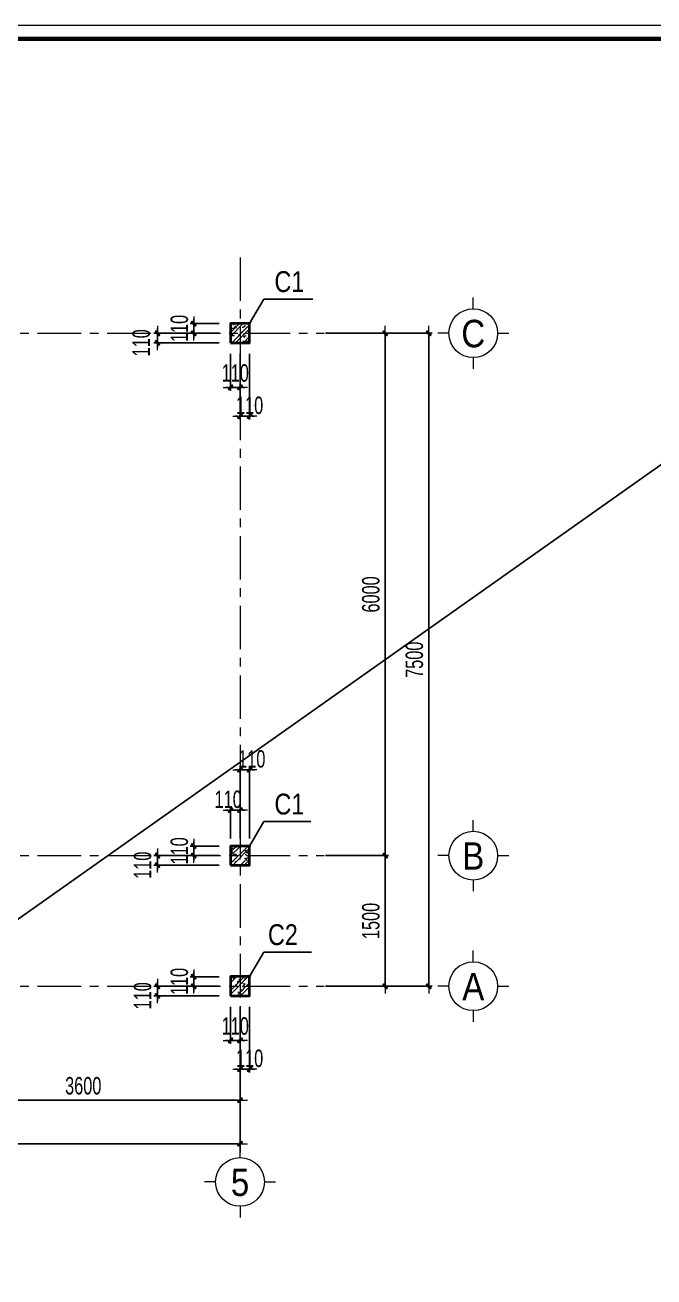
# Model space of a CAD drawing. Header units: millimetres. Extents: x -295047 to 263296, y -724756 to -308748.
# Drawn here: x -82944 to -75724, y -358984 to -344605 of the extents above; entities that cross this region are included whole.
import ezdxf
from ezdxf.enums import TextEntityAlignment as Align

# ---------------------------------------------------------------- set-up
doc = ezdxf.new("R2010")
doc.units = ezdxf.units.MM
doc.header["$MEASUREMENT"] = 0
doc.header["$PDMODE"] = 32
for name, pattern in [('CENTERX2', [4, 2.5, -0.5, 0.5, -0.5]), ('DASHDOT', [1, 0.5, -0.25, 0, -0.25]), ('HIDDEN', [0.375, 0.25, -0.125])]:
    doc.linetypes.add(name, pattern=pattern)
doc.layers.get('Defpoints').update_dxf_attribs({"color": 1})
doc.layers.add('KCS_Plotter', color=11, linetype='Continuous', plot=False)
for name, color, linetype, lineweight in [('Khungten_LCDI', 7, 'Continuous', 5), ('LC Dim', 8, 'Continuous', 18), ('LC Hatch', 252, 'Continuous', 9), ('LC ISO', 153, 'Continuous', 13), ('LC MANH DUT', 35, 'HIDDEN', 5), ('LC Net dam2', 6, 'Continuous', 40), ('LC Net manh', 219, 'Continuous', 5), ('LC Net thay', 7, 'Continuous', 25), ('LC Net truc', 79, 'DASHDOT', 13), ('LC Text1', 3, 'Continuous', 20)]:
    doc.layers.add(name, color=color, linetype=linetype, lineweight=lineweight)
doc.styles.add('HOATBIF', font='hoatbif.shx', dxfattribs={"width": 0.7})
doc.styles.add('Khungten', font='VHAVAN.TTF', dxfattribs={"width": 0.9, "height": 5000})
doc.styles.add('LC 1', font='VHAVANB.TTF')
doc.styles.add('T2', font='VHARIAL.TTF', dxfattribs={"width": 0.8})
doc.styles.add('Title', font='VHBLACK.TTF', dxfattribs={"width": 0.8})
doc.dimstyles.new('DIM CHUAN', dxfattribs={"dimscale": 60, "dimtxt": 2.5, "dimasz": 0.35, "dimexe": 0.5, "dimexo": 0, "dimgap": 0.8, "dimtad": 1, "dimdec": 0, "dimzin": 0, "dimdsep": 46, "dimtxsty": 'HOATBIF', "dimblk1": 'DOT', "dimblk2": 'DOT', "dimsah": 1, "dimcen": -1, "dimdle": 1, "dimclrd": 256, "dimclre": 256, "dimclrt": 4, "dimadec": 3, "dimazin": 2, "dimtfac": 0.333333, "dimtdec": 0, "dimtix": 1, "dimtmove": 2, "dimatfit": 3, "dimldrblk": 'DOT', "dimfxl": 1, "dimtvp": 0.833333, "dimtolj": 1, "dimtzin": 0, "dimarcsym": 0})

# ---------------------------------------------------------------- blocks, each defined once
blk = doc.blocks.new('lcdi KC')
at = {"layer": 'Defpoints', "lineweight": 0}
blk.add_lwpolyline([(-1200, -14850), (-1200, 14850), (40800, 14850), (40800, -14850)], close=True, dxfattribs=at)
at = {"layer": 'Khungten_LCDI', "color": 5, "lineweight": 60}
blk.add_lwpolyline([(0, -14650), (0, 14650), (40600, 14650), (40600, -14650)], close=True, dxfattribs=at)
at = {"color": 7, "style": 'Khungten', "width": 0.8}
for tag, p in [('REVISION', (39499, -10746)), ('NGAYHT', (39546, -11609))]:
    blk.add_attdef(tag, text='', height=200, dxfattribs=at).set_placement(p, align=Align.CENTER)
at = {"layer": 'LC Text1', "style": 'Title', "width": 1.485915}
for tag, p, p2 in [('TENBANVE1', (36913, -8886), (40339, -8886)), ('TENBANVE2', (36913, -9562), (40339, -9562))]:
    blk.add_attdef(tag, text='', height=250, dxfattribs=at).set_placement(p, p2, align=Align.FIT)
at = {"layer": 'LC Text1', "style": 'Title', "width": 0.7}
blk.add_attdef('SOBANVE', text='', height=250, dxfattribs=at).set_placement((39562, -13896), align=Align.CENTER)
blk = doc.blocks.new('cot')
at = {"layer": 'LC Hatch', "ltscale": 2}
h = blk.add_hatch(dxfattribs=at)
h.set_pattern_fill('BTCT', color=256, scale=25)
h.set_pattern_definition([(50, (0, 0), (179.31505, -15.68803), [18.75, -206.25]), (355, (0, 0), (-34.68783, 188.04803), [15, -165]), (100.4514, (14.94, -1.3), (144.62735, 172.3599), [15.93505, -175.2855]), (46.1842, (0, 50), (266.8103, -41.3798), [28.125, -309.375]), (96.6356, (22.23, 46.55), (233.6657, 243.5295), [23.9026, -262.9282]), (351.1842, (0, 50), (233.6655, 243.5297), [22.5, -247.5]), (21, (25, 37.5), (149.22676, -100.65472), [18.75, -206.25]), (326, (25, 37.5), (60.82883, 181.2875), [15, -165]), (71.4514, (37.44, 29.11), (210.05566, 80.6326), [15.93505, -175.2855]), (37.5, (0, 0), (3.03996, 83.22346), [0, -163, 0, -167.5, 0, -165.625]), (7.5, (0, 0), (65.76738, 98.60293), [0, -95.5, 0, -159.25, 0, -63.125]), (327.5, (-55.75, 0), (133.45561, -5.63872), [0, -62.5, 0, -195, 0, -258.75]), (317.5, (-80.75, 0), (145.79654, 25.02625), [0, -81.25, 0, -129.5, 0, -183.75]), (45, (0, 0), (-66.29126, 66.29126), []), (45, (44.19, 0), (-66.29126, 66.29126), [])])
h.paths.add_polyline_path([(44560.5, -27305.5), (44340.5, -27305.5), (44340.5, -27525.5), (44560.5, -27525.5)])
at = {"layer": 'LC Net dam2', "ltscale": 2}
blk.add_lwpolyline([(44340.5, -27525.5), (44560.5, -27525.5), (44560.5, -27305.5), (44340.5, -27305.5)], close=True, dxfattribs=at)
blk = doc.blocks.new('DOT')
at = {"layer": 'LC Dim'}
blk.add_line((-3, 0), (3, 0), dxfattribs=at)
at = {"layer": 'LC Dim', "color": 4}
blk.add_line((-1, -1), (1, 1), dxfattribs=at)
blk.add_lwpolyline([(0.5, 1), (-1, -0.5), (-0.5, -1), (1, 0.5)], close=True, dxfattribs=at)
blk = doc.blocks.new('*D208')
at = {"layer": 'Defpoints', "color": 0, "ltscale": 2, "transparency": 16777216}
for p in [(-80476, -348383), (-80366, -348383), (-80366, -349097)]:
    blk.add_point(p, dxfattribs=at)
at = {"layer": 'LC Dim', "lineweight": -2, "ltscale": 2, "transparency": 16777216}
for p, q in [((-80476, -348383), (-80476, -349137)), ((-80366, -348383), (-80366, -349137)), ((-80504, -349097), (-80532, -349097)), ((-80476, -349097), (-80366, -349097)), ((-80338, -349097), (-80310, -349097))]:
    blk.add_line(p, q, dxfattribs=at)
at = {"layer": 'LC Dim', "lineweight": -2, "ltscale": 2, "transparency": 16777216, "xscale": 28, "yscale": 28, "zscale": 28}
blk.add_blockref('DOT', (-80476, -349097), dxfattribs=at)
at = {"layer": 'LC Dim', "lineweight": -2, "ltscale": 2, "transparency": 16777216, "xscale": 28, "yscale": 28, "zscale": 28, "rotation": 180}
blk.add_blockref('DOT', (-80366, -349097), dxfattribs=at)
at = {"layer": 'LC Dim', "color": 4, "ltscale": 2, "transparency": 16777216, "insert": (-80366, -348974), "char_height": 200, "attachment_point": 5, "style": 'HOATBIF'}
blk.add_mtext('\\A1;110', dxfattribs=at)
blk = doc.blocks.new('_Dot')
at = {"color": 0, "linetype": 'ByBlock', "lineweight": -2}
blk.add_line((-0.5, 0), (-1, 0), dxfattribs=at)
at = {"color": 0, "linetype": 'ByBlock', "const_width": 0.5}
blk.add_lwpolyline([(-0.25, 0, 1), (0.25, 0, 1)], format="xyb", close=True, dxfattribs=at)
blk = doc.blocks.new('*D209')
at = {"layer": 'Defpoints', "color": 0, "ltscale": 2, "transparency": 16777216}
for p in [(-80586, -348383), (-80476, -348383), (-80476, -348767)]:
    blk.add_point(p, dxfattribs=at)
at = {"layer": 'LC Dim', "lineweight": -2, "ltscale": 2, "transparency": 16777216}
for p, q in [((-80586, -348383), (-80586, -348807)), ((-80476, -348383), (-80476, -348807)), ((-80614, -348767), (-80642, -348767)), ((-80586, -348767), (-80476, -348767)), ((-80448, -348767), (-80420, -348767))]:
    blk.add_line(p, q, dxfattribs=at)
at = {"layer": 'LC Dim', "lineweight": -2, "ltscale": 2, "transparency": 16777216, "xscale": 28, "yscale": 28, "zscale": 28}
blk.add_blockref('DOT', (-80586, -348767), dxfattribs=at)
at = {"layer": 'LC Dim', "lineweight": -2, "ltscale": 2, "transparency": 16777216, "xscale": 28, "yscale": 28, "zscale": 28, "rotation": 180}
blk.add_blockref('DOT', (-80476, -348767), dxfattribs=at)
at = {"layer": 'LC Dim', "color": 4, "ltscale": 2, "transparency": 16777216, "insert": (-80531, -348603), "char_height": 200, "attachment_point": 5, "style": 'HOATBIF'}
blk.add_mtext('\\A1;110', dxfattribs=at)
blk = doc.blocks.new('*D210')
at = {"layer": 'Defpoints', "color": 0, "ltscale": 2, "transparency": 16777216}
for p in [(-80714, -348145), (-81424, -348255), (-80714, -348255)]:
    blk.add_point(p, dxfattribs=at)
at = {"layer": 'LC Dim', "lineweight": -2, "ltscale": 2, "transparency": 16777216}
for p, q in [((-81424, -348117), (-81424, -348089)), ((-80714, -348145), (-81464, -348145)), ((-81424, -348145), (-81424, -348255)), ((-80714, -348255), (-81464, -348255)), ((-81424, -348283), (-81424, -348311))]:
    blk.add_line(p, q, dxfattribs=at)
at = {"layer": 'LC Dim', "lineweight": -2, "ltscale": 2, "transparency": 16777216, "xscale": 28, "yscale": 28, "zscale": 28}
for p, rotation in [((-81424, -348145), 270), ((-81424, -348255), 90)]:
    blk.add_blockref('DOT', p, dxfattribs=dict(at, rotation=rotation))
at = {"layer": 'LC Dim', "color": 4, "ltscale": 2, "transparency": 16777216, "insert": (-81610, -348255), "char_height": 200, "attachment_point": 5, "rotation": 90, "style": 'HOATBIF'}
blk.add_mtext('\\A1;110', dxfattribs=at)
blk = doc.blocks.new('*D211')
at = {"layer": 'Defpoints', "color": 0, "ltscale": 2, "transparency": 16777216}
for p in [(-80714, -348035), (-81008, -348145), (-80714, -348145)]:
    blk.add_point(p, dxfattribs=at)
at = {"layer": 'LC Dim', "lineweight": -2, "ltscale": 2, "transparency": 16777216}
for p, q in [((-80714, -348035), (-81048, -348035)), ((-81008, -348007), (-81008, -347979)), ((-81008, -348035), (-81008, -348145)), ((-80714, -348145), (-81048, -348145)), ((-81008, -348173), (-81008, -348201))]:
    blk.add_line(p, q, dxfattribs=at)
at = {"layer": 'LC Dim', "lineweight": -2, "ltscale": 2, "transparency": 16777216, "xscale": 28, "yscale": 28, "zscale": 28}
for p, rotation in [((-81008, -348035), 270), ((-81008, -348145), 90)]:
    blk.add_blockref('DOT', p, dxfattribs=dict(at, rotation=rotation))
at = {"layer": 'LC Dim', "color": 4, "ltscale": 2, "transparency": 16777216, "insert": (-81172, -348090), "char_height": 200, "attachment_point": 5, "rotation": 90, "style": 'HOATBIF'}
blk.add_mtext('\\A1;110', dxfattribs=at)
blk = doc.blocks.new('*D212')
at = {"layer": 'Defpoints', "color": 0, "ltscale": 2, "transparency": 16777216}
for p in [(-81424, -354255), (-80714, -354145), (-80714, -354255)]:
    blk.add_point(p, dxfattribs=at)
at = {"layer": 'LC Dim', "lineweight": -2, "ltscale": 2, "transparency": 16777216}
for p, q in [((-81424, -354117), (-81424, -354089)), ((-80714, -354145), (-81464, -354145)), ((-80714, -354255), (-81464, -354255)), ((-81424, -354145), (-81424, -354255)), ((-81424, -354283), (-81424, -354311))]:
    blk.add_line(p, q, dxfattribs=at)
at = {"layer": 'LC Dim', "lineweight": -2, "ltscale": 2, "transparency": 16777216, "xscale": 28, "yscale": 28, "zscale": 28}
for p, rotation in [((-81424, -354145), 270), ((-81424, -354255), 90)]:
    blk.add_blockref('DOT', p, dxfattribs=dict(at, rotation=rotation))
at = {"layer": 'LC Dim', "color": 4, "ltscale": 2, "transparency": 16777216, "insert": (-81594, -354255), "char_height": 200, "attachment_point": 5, "rotation": 90, "style": 'HOATBIF'}
blk.add_mtext('\\A1;110', dxfattribs=at)
blk = doc.blocks.new('*D213')
at = {"layer": 'Defpoints', "color": 0, "ltscale": 2, "transparency": 16777216}
for p in [(-80714, -354035), (-81008, -354145), (-80714, -354145)]:
    blk.add_point(p, dxfattribs=at)
at = {"layer": 'LC Dim', "lineweight": -2, "ltscale": 2, "transparency": 16777216}
for p, q in [((-81008, -354007), (-81008, -353979)), ((-80714, -354035), (-81048, -354035)), ((-81008, -354035), (-81008, -354145)), ((-80714, -354145), (-81048, -354145)), ((-81008, -354173), (-81008, -354201))]:
    blk.add_line(p, q, dxfattribs=at)
at = {"layer": 'LC Dim', "lineweight": -2, "ltscale": 2, "transparency": 16777216, "xscale": 28, "yscale": 28, "zscale": 28}
for p, rotation in [((-81008, -354035), 270), ((-81008, -354145), 90)]:
    blk.add_blockref('DOT', p, dxfattribs=dict(at, rotation=rotation))
at = {"layer": 'LC Dim', "color": 4, "ltscale": 2, "transparency": 16777216, "insert": (-81172, -354090), "char_height": 200, "attachment_point": 5, "rotation": 90, "style": 'HOATBIF'}
blk.add_mtext('\\A1;110', dxfattribs=at)
blk = doc.blocks.new('*D214')
at = {"layer": 'Defpoints', "color": 0, "ltscale": 2, "transparency": 16777216}
for p in [(-80476, -353622), (-80586, -353949), (-80476, -353949)]:
    blk.add_point(p, dxfattribs=at)
at = {"layer": 'LC Dim', "lineweight": -2, "ltscale": 2, "transparency": 16777216}
for p, q in [((-80614, -353622), (-80642, -353622)), ((-80586, -353949), (-80586, -353582)), ((-80586, -353622), (-80476, -353622)), ((-80476, -353949), (-80476, -353582)), ((-80448, -353622), (-80420, -353622))]:
    blk.add_line(p, q, dxfattribs=at)
at = {"layer": 'LC Dim', "lineweight": -2, "ltscale": 2, "transparency": 16777216, "xscale": 28, "yscale": 28, "zscale": 28}
blk.add_blockref('DOT', (-80586, -353622), dxfattribs=at)
at = {"layer": 'LC Dim', "lineweight": -2, "ltscale": 2, "transparency": 16777216, "xscale": 28, "yscale": 28, "zscale": 28, "rotation": 180}
blk.add_blockref('DOT', (-80476, -353622), dxfattribs=at)
at = {"layer": 'LC Dim', "color": 4, "ltscale": 2, "transparency": 16777216, "insert": (-80612, -353499), "char_height": 200, "attachment_point": 5, "style": 'HOATBIF'}
blk.add_mtext('\\A1;110', dxfattribs=at)
blk = doc.blocks.new('*D215')
at = {"layer": 'Defpoints', "color": 0, "ltscale": 2, "transparency": 16777216}
for p in [(-80366, -353158), (-80476, -353949), (-80366, -353949)]:
    blk.add_point(p, dxfattribs=at)
at = {"layer": 'LC Dim', "lineweight": -2, "ltscale": 2, "transparency": 16777216}
for p, q in [((-80476, -353949), (-80476, -353118)), ((-80366, -353949), (-80366, -353118)), ((-80504, -353158), (-80532, -353158)), ((-80476, -353158), (-80366, -353158)), ((-80338, -353158), (-80310, -353158))]:
    blk.add_line(p, q, dxfattribs=at)
at = {"layer": 'LC Dim', "lineweight": -2, "ltscale": 2, "transparency": 16777216, "xscale": 28, "yscale": 28, "zscale": 28}
blk.add_blockref('DOT', (-80476, -353158), dxfattribs=at)
at = {"layer": 'LC Dim', "lineweight": -2, "ltscale": 2, "transparency": 16777216, "xscale": 28, "yscale": 28, "zscale": 28, "rotation": 180}
blk.add_blockref('DOT', (-80366, -353158), dxfattribs=at)
at = {"layer": 'LC Dim', "color": 4, "ltscale": 2, "transparency": 16777216, "insert": (-80341, -353035), "char_height": 200, "attachment_point": 5, "style": 'HOATBIF'}
blk.add_mtext('\\A1;110', dxfattribs=at)
blk = doc.blocks.new('*D222')
at = {"layer": 'Defpoints', "color": 0, "ltscale": 2, "transparency": 16777216}
for p in [(-80714, -355645), (-81424, -355755), (-80714, -355755)]:
    blk.add_point(p, dxfattribs=at)
at = {"layer": 'LC Dim', "lineweight": -2, "ltscale": 2, "transparency": 16777216}
for p, q in [((-80714, -355645), (-81464, -355645)), ((-81424, -355617), (-81424, -355589)), ((-81424, -355645), (-81424, -355755)), ((-80714, -355755), (-81464, -355755)), ((-81424, -355783), (-81424, -355811))]:
    blk.add_line(p, q, dxfattribs=at)
at = {"layer": 'LC Dim', "lineweight": -2, "ltscale": 2, "transparency": 16777216, "xscale": 28, "yscale": 28, "zscale": 28}
for p, rotation in [((-81424, -355645), 270), ((-81424, -355755), 90)]:
    blk.add_blockref('DOT', p, dxfattribs=dict(at, rotation=rotation))
at = {"layer": 'LC Dim', "color": 4, "ltscale": 2, "transparency": 16777216, "insert": (-81594, -355755), "char_height": 200, "attachment_point": 5, "rotation": 90, "style": 'HOATBIF'}
blk.add_mtext('\\A1;110', dxfattribs=at)
blk = doc.blocks.new('*D223')
at = {"layer": 'Defpoints', "color": 0, "ltscale": 2, "transparency": 16777216}
for p in [(-80714, -355535), (-81008, -355645), (-80714, -355645)]:
    blk.add_point(p, dxfattribs=at)
at = {"layer": 'LC Dim', "lineweight": -2, "ltscale": 2, "transparency": 16777216}
for p, q in [((-80714, -355535), (-81048, -355535)), ((-81008, -355507), (-81008, -355479)), ((-81008, -355535), (-81008, -355645)), ((-80714, -355645), (-81048, -355645)), ((-81008, -355673), (-81008, -355701))]:
    blk.add_line(p, q, dxfattribs=at)
at = {"layer": 'LC Dim', "lineweight": -2, "ltscale": 2, "transparency": 16777216, "xscale": 28, "yscale": 28, "zscale": 28}
for p, rotation in [((-81008, -355535), 270), ((-81008, -355645), 90)]:
    blk.add_blockref('DOT', p, dxfattribs=dict(at, rotation=rotation))
at = {"layer": 'LC Dim', "color": 4, "ltscale": 2, "transparency": 16777216, "insert": (-81172, -355590), "char_height": 200, "attachment_point": 5, "rotation": 90, "style": 'HOATBIF'}
blk.add_mtext('\\A1;110', dxfattribs=at)
blk = doc.blocks.new('*D230')
at = {"layer": 'Defpoints', "color": 0, "ltscale": 2, "transparency": 16777216}
for p in [(-80476, -355883), (-80366, -355883), (-80366, -356597)]:
    blk.add_point(p, dxfattribs=at)
at = {"layer": 'LC Dim', "lineweight": -2, "ltscale": 2, "transparency": 16777216}
for p, q in [((-80476, -355883), (-80476, -356637)), ((-80366, -355883), (-80366, -356637)), ((-80504, -356597), (-80532, -356597)), ((-80476, -356597), (-80366, -356597)), ((-80338, -356597), (-80310, -356597))]:
    blk.add_line(p, q, dxfattribs=at)
at = {"layer": 'LC Dim', "lineweight": -2, "ltscale": 2, "transparency": 16777216, "xscale": 28, "yscale": 28, "zscale": 28}
blk.add_blockref('DOT', (-80476, -356597), dxfattribs=at)
at = {"layer": 'LC Dim', "lineweight": -2, "ltscale": 2, "transparency": 16777216, "xscale": 28, "yscale": 28, "zscale": 28, "rotation": 180}
blk.add_blockref('DOT', (-80366, -356597), dxfattribs=at)
at = {"layer": 'LC Dim', "color": 4, "ltscale": 2, "transparency": 16777216, "insert": (-80366, -356474), "char_height": 200, "attachment_point": 5, "style": 'HOATBIF'}
blk.add_mtext('\\A1;110', dxfattribs=at)
blk = doc.blocks.new('*D231')
at = {"layer": 'Defpoints', "color": 0, "ltscale": 2, "transparency": 16777216}
for p in [(-80586, -355883), (-80476, -355883), (-80476, -356267)]:
    blk.add_point(p, dxfattribs=at)
at = {"layer": 'LC Dim', "lineweight": -2, "ltscale": 2, "transparency": 16777216}
for p, q in [((-80586, -355883), (-80586, -356307)), ((-80476, -355883), (-80476, -356307)), ((-80614, -356267), (-80642, -356267)), ((-80586, -356267), (-80476, -356267)), ((-80448, -356267), (-80420, -356267))]:
    blk.add_line(p, q, dxfattribs=at)
at = {"layer": 'LC Dim', "lineweight": -2, "ltscale": 2, "transparency": 16777216, "xscale": 28, "yscale": 28, "zscale": 28}
blk.add_blockref('DOT', (-80586, -356267), dxfattribs=at)
at = {"layer": 'LC Dim', "lineweight": -2, "ltscale": 2, "transparency": 16777216, "xscale": 28, "yscale": 28, "zscale": 28, "rotation": 180}
blk.add_blockref('DOT', (-80476, -356267), dxfattribs=at)
at = {"layer": 'LC Dim', "color": 4, "ltscale": 2, "transparency": 16777216, "insert": (-80531, -356103), "char_height": 200, "attachment_point": 5, "style": 'HOATBIF'}
blk.add_mtext('\\A1;110', dxfattribs=at)
blk = doc.blocks.new('*D234')
at = {"layer": 'Defpoints', "color": 0, "ltscale": 2, "transparency": 16777216}
for p in [(-94876, -355883), (-80476, -355883), (-80476, -357453)]:
    blk.add_point(p, dxfattribs=at)
at = {"layer": 'LC Dim', "lineweight": -2, "ltscale": 2, "transparency": 16777216}
for p, q in [((-94876, -355883), (-94876, -357493)), ((-80476, -355883), (-80476, -357493)), ((-94848, -357453), (-80504, -357453))]:
    blk.add_line(p, q, dxfattribs=at)
at = {"layer": 'LC Dim', "lineweight": -2, "ltscale": 2, "transparency": 16777216, "xscale": 28, "yscale": 28, "zscale": 28, "rotation": 180}
blk.add_blockref('DOT', (-94876, -357453), dxfattribs=at)
at = {"layer": 'LC Dim', "lineweight": -2, "ltscale": 2, "transparency": 16777216, "xscale": 28, "yscale": 28, "zscale": 28}
blk.add_blockref('DOT', (-80476, -357453), dxfattribs=at)
at = {"layer": 'LC Dim', "color": 4, "ltscale": 2, "transparency": 16777216, "insert": (-87676, -357289), "char_height": 200, "attachment_point": 5, "style": 'HOATBIF'}
blk.add_mtext('\\A1;14400', dxfattribs=at)
blk = doc.blocks.new('TTRUC')
at = {"layer": 'LC ISO'}
for p, q in [((0, 6.95), (0, 10.13)), ((-6.95, 0), (-10.13, 0)), ((6.95, 0), (10.13, 0)), ((0, -6.95), (0, -10.13))]:
    blk.add_line(p, q, dxfattribs=at)
at = {"layer": 'LC Net manh'}
blk.add_circle((0, 0), 6.95, dxfattribs=at)
blk = doc.blocks.new('*D277')
at = {"layer": 'Defpoints', "color": 0, "ltscale": 2, "transparency": 16777216}
for p in [(-79494, -348145), (-78810, -348145), (-79494, -354145)]:
    blk.add_point(p, dxfattribs=at)
at = {"layer": 'LC Dim', "lineweight": -2, "ltscale": 2, "transparency": 16777216}
for p, q in [((-79494, -348145), (-78770, -348145)), ((-78810, -354117), (-78810, -348173)), ((-79494, -354145), (-78770, -354145))]:
    blk.add_line(p, q, dxfattribs=at)
at = {"layer": 'LC Dim', "lineweight": -2, "ltscale": 2, "transparency": 16777216, "xscale": 28, "yscale": 28, "zscale": 28}
for p, rotation in [((-78810, -348145), 90), ((-78810, -354145), 270)]:
    blk.add_blockref('DOT', p, dxfattribs=dict(at, rotation=rotation))
at = {"layer": 'LC Dim', "color": 4, "ltscale": 2, "transparency": 16777216, "insert": (-78974, -351145), "char_height": 200, "attachment_point": 5, "rotation": 90, "style": 'HOATBIF'}
blk.add_mtext('\\A1;6000', dxfattribs=at)
blk = doc.blocks.new('*D278')
at = {"layer": 'Defpoints', "color": 0, "ltscale": 2, "transparency": 16777216}
for p in [(-79494, -354145), (-79494, -355645), (-78810, -355645)]:
    blk.add_point(p, dxfattribs=at)
at = {"layer": 'LC Dim', "lineweight": -2, "ltscale": 2, "transparency": 16777216}
for p, q in [((-79494, -354145), (-78770, -354145)), ((-78810, -354173), (-78810, -355617)), ((-79494, -355645), (-78770, -355645))]:
    blk.add_line(p, q, dxfattribs=at)
at = {"layer": 'LC Dim', "lineweight": -2, "ltscale": 2, "transparency": 16777216, "xscale": 28, "yscale": 28, "zscale": 28}
for p, rotation in [((-78810, -354145), 90), ((-78810, -355645), 270)]:
    blk.add_blockref('DOT', p, dxfattribs=dict(at, rotation=rotation))
at = {"layer": 'LC Dim', "color": 4, "ltscale": 2, "transparency": 16777216, "insert": (-78974, -354895), "char_height": 200, "attachment_point": 5, "rotation": 90, "style": 'HOATBIF'}
blk.add_mtext('\\A1;1500', dxfattribs=at)
blk = doc.blocks.new('*D279')
at = {"layer": 'Defpoints', "color": 0, "ltscale": 2, "transparency": 16777216}
for p in [(-79494, -348145), (-78310, -348145), (-79494, -355645)]:
    blk.add_point(p, dxfattribs=at)
at = {"layer": 'LC Dim', "lineweight": -2, "ltscale": 2, "transparency": 16777216}
for p, q in [((-79494, -348145), (-78270, -348145)), ((-78310, -355617), (-78310, -348173)), ((-79494, -355645), (-78270, -355645))]:
    blk.add_line(p, q, dxfattribs=at)
at = {"layer": 'LC Dim', "lineweight": -2, "ltscale": 2, "transparency": 16777216, "xscale": 28, "yscale": 28, "zscale": 28}
for p, rotation in [((-78310, -348145), 90), ((-78310, -355645), 270)]:
    blk.add_blockref('DOT', p, dxfattribs=dict(at, rotation=rotation))
at = {"layer": 'LC Dim', "color": 4, "ltscale": 2, "transparency": 16777216, "insert": (-78474, -351895), "char_height": 200, "attachment_point": 5, "rotation": 90, "style": 'HOATBIF'}
blk.add_mtext('\\A1;7500', dxfattribs=at)
blk = doc.blocks.new('*D627')
at = {"layer": 'Defpoints', "color": 0, "ltscale": 2, "transparency": 16777216}
for p in [(-84076, -355883), (-80476, -355883), (-80476, -356953)]:
    blk.add_point(p, dxfattribs=at)
at = {"layer": 'LC Dim', "lineweight": -2, "ltscale": 2, "transparency": 16777216}
for p, q in [((-84076, -355883), (-84076, -356993)), ((-80476, -355883), (-80476, -356993)), ((-84048, -356953), (-80504, -356953))]:
    blk.add_line(p, q, dxfattribs=at)
at = {"layer": 'LC Dim', "lineweight": -2, "ltscale": 2, "transparency": 16777216, "xscale": 28, "yscale": 28, "zscale": 28, "rotation": 180}
blk.add_blockref('DOT', (-84076, -356953), dxfattribs=at)
at = {"layer": 'LC Dim', "lineweight": -2, "ltscale": 2, "transparency": 16777216, "xscale": 28, "yscale": 28, "zscale": 28}
blk.add_blockref('DOT', (-80476, -356953), dxfattribs=at)
at = {"layer": 'LC Dim', "color": 4, "ltscale": 2, "transparency": 16777216, "insert": (-82276, -356789), "char_height": 200, "attachment_point": 5, "style": 'HOATBIF'}
blk.add_mtext('\\A1;3600', dxfattribs=at)

msp = doc.modelspace()

# ---------------------------------------------------------------- linework, layer by layer
at = {"layer": 'KCS_Plotter', "ltscale": 2}
msp.add_line((-102104.2, -368365.3), (-68504.2, -344605.3), dxfattribs=at)
at = {"layer": 'LC Net truc', "linetype": 'CENTERX2', "ltscale": 200}
for p, q in [((-80475.6, -347274.1), (-80475.6, -357554)), ((-96401, -348144.5), (-79511.6, -348144.5)), ((-96401, -354144.5), (-79511.6, -354144.5)), ((-96401, -355644.5), (-79511.6, -355644.5))]:
    msp.add_line(p, q, dxfattribs=at)

# ---------------------------------------------------------------- block references
at = {"layer": 'LC ISO', "xscale": 40.31376784078886, "yscale": 40.31376784078886, "zscale": 40.31376784078886}
for p in [(-77798.6, -348144.5), (-77798.6, -354144.5), (-77798.6, -355644.5), (-80475.6, -357892.1)]:
    msp.add_blockref('TTRUC', p, dxfattribs=at)
at = {"layer": 'LC MANH DUT'}
for p in [(-124926.1, -320729), (-124926.1, -326729), (-124926.1, -328229)]:
    msp.add_blockref('cot', p, dxfattribs=at)
at = {"layer": 'LC Net thay', "xscale": 0.8, "yscale": 0.8, "zscale": 0.8}
msp.add_blockref('lcdi KC', (-101144.2, -356485.3), dxfattribs=at)

# ---------------------------------------------------------------- texts
at = {"layer": 'LC Text1', "style": 'T2', "width": 0.8}
for s, p in [(' c1', (-80155.5, -347672.3)), (' c1', (-80155.5, -353672.3)), ('c2', (-80155.5, -355172.3))]:
    msp.add_text(s, height=240, dxfattribs=at).set_placement(p)
at = {"layer": 'LC Text1', "ltscale": 0.2, "style": 'LC 1', "width": 0.9}
for s, p in [('c', (-77798.6, -348401.3)), ('b', (-77798.6, -354401.3)), ('a', (-77798.6, -355901.3)), ('5', (-80475.6, -358148.9))]:
    msp.add_text(s, height=315.7, dxfattribs=at).set_placement(p, align=Align.BOTTOM_CENTER)

# ---------------------------------------------------------------- dimensions: what is measured, and where the dimension line sits
at = {"layer": 'LC Dim', "ltscale": 2}
for base, p1, p2, angle, picture, middle in [((-81007.8, -348144.5), (-80713.6, -348034.5), (-80713.6, -348144.5), 90, '*D211', (-81171.8, -348089.5)), ((-78810.4, -348144.5), (-79493.9, -354144.5), (-79493.9, -348144.5), 90, '*D277', (-78974.4, -351144.5)), ((-78310.4, -348144.5), (-79493.9, -355644.5), (-79493.9, -348144.5), 90, '*D279', (-78474.4, -351894.5)), ((-80475.6, -348766.8), (-80585.6, -348382.5), (-80475.6, -348382.5), 180, '*D209', (-80530.6, -348602.8)), ((-81007.8, -354144.5), (-80713.6, -354034.5), (-80713.6, -354144.5), 90, '*D213', (-81171.8, -354089.5)), ((-78810.4, -355644.5), (-79493.9, -354144.5), (-79493.9, -355644.5), 90, '*D278', (-78974.4, -354894.5)), ((-81007.8, -355644.5), (-80713.6, -355534.5), (-80713.6, -355644.5), 90, '*D223', (-81171.8, -355589.5)), ((-80475.6, -356266.8), (-80585.6, -355882.5), (-80475.6, -355882.5), 180, '*D231', (-80530.6, -356102.8))]:
    dim = msp.add_linear_dim(base=base, p1=p1, p2=p2, angle=angle, dimstyle='DIM CHUAN', override={"dimscale": 80}, dxfattribs=at)
    dim.commit()
    dim.dimension.update_dxf_attribs({"geometry": picture, "text_midpoint": middle})
for base, p1, p2, angle, picture, middle in [((-81424.2, -348254.5), (-80713.6, -348144.5), (-80713.6, -348254.5), 90, '*D210', (-81609.6, -348254.5)), ((-80365.6, -349096.8), (-80475.6, -348382.5), (-80365.6, -348382.5), 180, '*D208', (-80365.6, -348973.8)), ((-81424.2, -354254.5), (-80713.6, -354144.5), (-80713.6, -354254.5), 90, '*D212', (-81593.6, -354254.5)), ((-81424.2, -355754.5), (-80713.6, -355644.5), (-80713.6, -355754.5), 90, '*D222', (-81593.6, -355754.5)), ((-80365.6, -356596.8), (-80475.6, -355882.5), (-80365.6, -355882.5), 180, '*D230', (-80365.6, -356473.8))]:
    dim = msp.add_linear_dim(base=base, p1=p1, p2=p2, angle=angle, dimstyle='DIM CHUAN', override={"dimscale": 80}, dxfattribs=at)
    dim.commit()
    dim.dimension.update_dxf_attribs({"geometry": picture, "text_midpoint": middle, "dimtype": 160})
for base, p1, p2, picture, middle in [((-80365.6, -353158.4), (-80475.6, -353948.9), (-80365.6, -353948.9), '*D215', (-80340.9, -353035.4)), ((-80475.6, -353621.9), (-80585.6, -353948.9), (-80475.6, -353948.9), '*D214', (-80612.4, -353498.9))]:
    dim = msp.add_linear_dim(base=base, p1=p1, p2=p2, dimstyle='DIM CHUAN', override={"dimscale": 80}, dxfattribs=at)
    dim.commit()
    dim.dimension.update_dxf_attribs({"geometry": picture, "text_midpoint": middle, "dimtype": 160})
for base, p1, picture, middle in [((-80475.6, -357453.2), (-94875.6, -355882.5), '*D234', (-87675.6, -357289.2)), ((-80475.6, -356953.2), (-84075.6, -355882.5), '*D627', (-82275.6, -356789.2))]:
    dim = msp.add_linear_dim(base=base, p1=p1, p2=(-80475.6, -355882.5), dimstyle='DIM CHUAN', override={"dimscale": 80}, dxfattribs=at)
    dim.commit()
    dim.dimension.update_dxf_attribs({"geometry": picture, "text_midpoint": middle})

# ---------------------------------------------------------------- leaders
for points in [[(-80365.6, -348034.5), (-80203.9, -347753.8), (-79640.4, -347753.8)], [(-80365.6, -354034.5), (-80203.9, -353753.8), (-79665, -353753.8)], [(-80365.6, -355534.5), (-80203.9, -355253.8), (-79654.7, -355253.8)]]:
    msp.add_leader(points, dimstyle='DIM CHUAN', override={"dimscale": 80}, dxfattribs=at)

doc.saveas('drawing.dxf')
